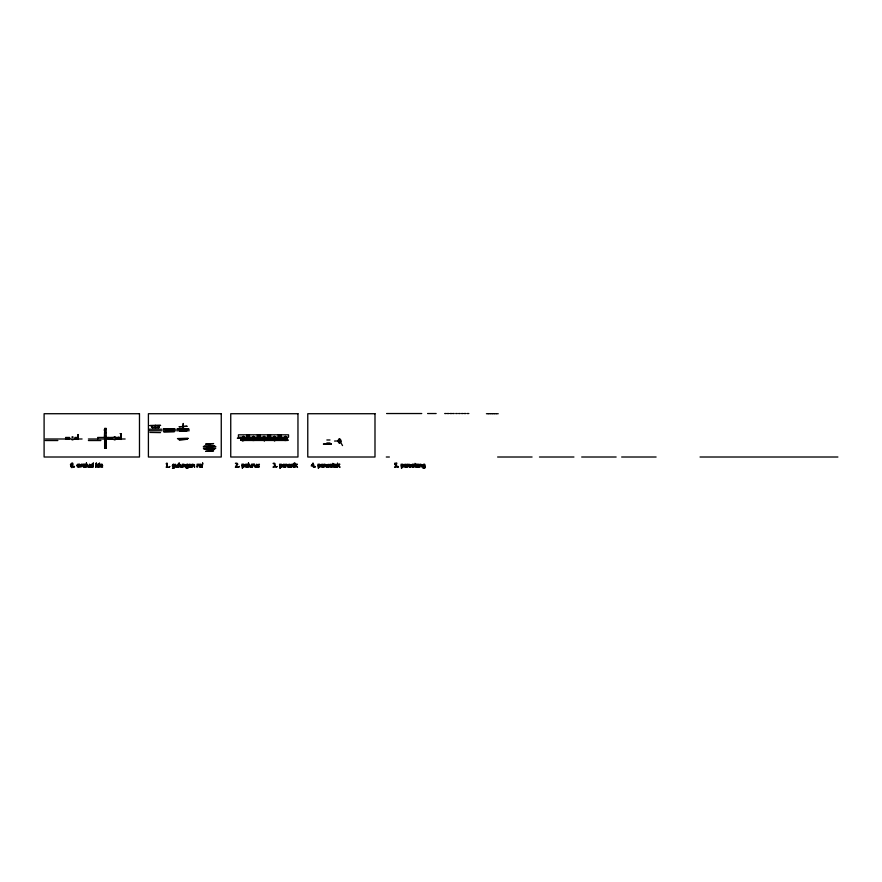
<?xml version="1.0" encoding="UTF-8"?>
<svg xmlns="http://www.w3.org/2000/svg" width="882" height="882" viewBox="0 0 882 882"><rect width="100%" height="100%" fill="white"/><g stroke="black" fill="none" stroke-linecap="round" stroke-linejoin="round"><path stroke-width="1.32" d="M104.484 429.126L104.418 430.526L104.682 429.126M339.967 440.857L339.173 442.003L340.628 441.452L339.316 440.846L339.923 441.154M105.664 440.857C104.561 438.927 105.553 449.919 105.763 448.089M342.525 445.575L339.868 440.956L334.532 441.044M386.581 413.537L421.75 413.537M427.583 413.537L436.16 413.537M444.682 413.537L446.391 413.537M447.251 413.537L448.971 413.537M449.996 413.537L451.716 413.537M452.565 413.537L454.285 413.537M455.652 413.537L457.372 413.537M458.574 413.537L460.294 413.537M461.484 413.537L463.204 413.537M464.23 413.537L465.95 413.537M467.151 413.537L468.871 413.537M486.412 413.724L488.121 413.724M488.297 413.724L490.017 413.724M490.392 413.724L492.101 413.724M492.41 413.724L494.129 413.724M494.471 413.724L496.191 413.724M496.533 413.724L498.242 413.724M152.167 427.461L159.058 427.461M104.638 428.365L106.193 428.365L106.193 437.45M149.124 429.214L161.649 429.214M163.027 429.214L175.54 429.214M176.753 429.214L189.266 429.214M149.124 430.758L161.649 430.758M163.027 430.758L175.54 430.758M176.753 430.758L189.266 430.758M166.059 430.89L172.949 430.89M179.785 430.89L186.675 430.89M242.969 436.37L243.63 436.37M253.09 436.37L253.751 436.37M263.718 436.37L264.391 436.37M274.015 436.37L274.677 436.37M285.062 436.37L285.735 436.37M279.296 436.711L278.944 437.715M71.773 437.108L72.434 437.108M72.622 437.108L73.283 437.108M113.965 437.108L114.627 437.108M114.825 437.108L115.487 437.108M270.939 437.207L288.535 437.207L288.535 434.815L238.438 434.815L238.438 437.207L270.52 437.207L270.52 434.815M120.845 437.45L97.681 437.45L97.681 438.993M241.249 437.715L245.361 437.715M246.045 437.715L250.157 437.715M251.37 437.715L255.482 437.715M256.684 437.715L260.796 437.715M262.009 437.715L266.121 437.715M267.147 437.715L271.259 437.715M272.306 437.715L276.408 437.715M277.61 437.715L281.722 437.715M283.354 437.715L287.466 437.715M241.249 438.056L245.361 438.056M246.045 438.056L250.157 438.056M251.37 438.056L255.482 438.056M256.684 438.056L260.796 438.056M262.009 438.056L266.121 438.056M267.147 438.056L271.259 438.056M272.306 438.056L276.408 438.056M277.61 438.056L281.722 438.056M283.354 438.056L287.466 438.056M246.806 438.233L237.335 438.233L246.806 438.575M249.518 438.233L257.632 438.233M260.333 438.233L267.103 438.233M271.16 438.233L277.929 438.233M280.63 438.233L286.044 438.233L280.63 438.575M241.701 438.398L244.909 438.398M246.497 438.398L249.628 438.398M251.998 438.398L254.953 438.398M257.312 438.398L260.267 438.398M262.638 438.398L265.592 438.398M268.007 438.398L270.807 438.398M272.759 438.398L275.956 438.398M278.062 438.398L281.27 438.398M283.839 438.398L286.76 438.398M249.518 438.575L257.632 438.575M260.333 438.575L267.103 438.575M271.16 438.575L277.929 438.575M77.208 438.828L76.514 438.993M120.272 438.828L119.5 438.993M241.249 438.751L245.361 438.751M246.045 438.751L250.157 438.751M251.37 438.751L255.482 438.751M256.684 438.751L260.796 438.751M262.009 438.751L266.121 438.751M267.147 438.751L271.259 438.751M272.306 438.751L276.408 438.751M277.61 438.751L281.722 438.751M283.354 438.751L287.466 438.751M45.346 438.993L82.081 438.993M88.398 438.993L125.145 438.993M338.975 438.993L339.019 442.996M339.923 438.993L339.923 442.996M105.785 439.192L104.473 438.905M241.249 439.093L245.361 439.093M246.045 439.093L250.157 439.093M251.37 439.093L255.482 439.093M256.684 439.093L260.796 439.093M262.009 439.093L266.121 439.093M267.147 439.093L271.259 439.093M272.306 439.093L276.408 439.093M277.61 439.093L281.722 439.093M283.354 439.093L287.466 439.093M65.885 439.335L66.547 439.335M67.087 439.335L67.749 439.335M68.454 439.335L69.116 439.335M74.893 439.258L76.778 438.993M104.947 439.28L105.785 439.379M108.431 439.335L109.092 439.335M109.633 439.335L110.294 439.335M111 439.335L111.661 439.335M117.945 439.258L119.842 438.993M339.019 439.335L339.89 439.335M104.947 439.479L105.785 439.479M242.572 439.445L244.016 439.445M252.693 439.445L254.137 439.445M263.332 439.445L264.776 439.445M273.629 439.445L275.063 439.445M284.677 439.445L286.121 439.445M339.041 439.512A1.577 1.577 0 0 1 341.113 441.276A1.577 1.577 0 0 1 338.556 442.202A1.577 1.577 0 0 1 339.041 439.512L339.923 439.423M71.773 439.688L72.434 439.688M72.622 439.688L73.283 439.688M113.965 439.688L114.627 439.688M114.825 439.688L115.487 439.688M241.106 439.953L287.609 439.953M105.267 440.063L105.377 440.008M240.554 440.118L288.171 440.118L240.808 440.294M326.847 439.986L329.989 439.986M241.106 440.46L287.609 440.46M45.346 440.537L57.859 440.537M88.398 440.537L100.912 440.537M104.881 440.923L105.994 440.923M338.975 442.566L339.923 442.566M326.847 442.962L329.989 442.962M328.027 443.745L329.471 443.867M331.378 443.977L323.385 444.087L331.301 443.977M328.777 444.197L327.828 443.867M203.334 446.546L215.858 446.546M203.334 448.089L215.858 448.089M213.268 448.387L206.377 448.221M386.294 457.008L389.381 457.008M497.613 457.008L532.078 457.008M539.475 457.008L573.939 457.008M581.679 457.008L616.143 457.008M621.645 457.008L656.109 457.008M700.043 457.008L837.9 457.008M396.547 465.023L396.602 466.986L394.541 467.151C398.388 466.335 394.761 465.575 394.706 463.226L396.944 463.226L395.235 463.7L395.235 464.792L396.128 464.814A1.136 1.136 0 0 1 396.724 465.189M286.121 437.715L286.121 436.711L284.677 436.711L284.677 437.715M286.055 440.294L286.121 438.938L284.677 438.938L284.677 439.953M286.121 440.46L284.677 440.46M285.757 436.711L285.757 437.715M285.757 438.938L285.757 439.953M285.04 436.711L285.04 437.715M285.04 438.938L285.04 439.953M280.994 434.815L280.994 437.207M280.377 439.093L278.944 439.093M278.326 434.815L278.326 437.207M275.063 437.715L275.063 436.711L273.629 436.711L273.629 437.715M275.063 439.953L275.063 438.938L273.629 438.938L273.629 439.953M275.063 440.46L273.629 440.46M274.71 436.711L274.71 437.715M274.71 438.938L274.71 440.967M273.982 436.711L273.982 437.715M273.982 438.938L273.982 439.953M269.914 439.093L268.47 439.093M268.47 436.711L268.47 437.715M267.863 434.815L267.863 437.207M264.776 437.715L264.776 436.711L263.332 436.711L263.332 437.715M264.776 439.953L264.776 438.938L263.332 438.938L263.332 439.953M264.776 440.46L263.332 440.46M264.413 436.711L264.413 437.715M264.413 438.938L264.413 440.967M263.696 436.711L263.696 437.715M263.696 438.938L263.696 439.953M260.058 434.815L260.058 437.207M259.451 439.093L258.007 439.093M257.401 434.815L257.401 437.207M254.137 437.715L254.137 436.711L252.693 436.711L252.693 437.715M254.137 439.953L254.137 438.938L252.693 438.938L252.693 439.953M254.137 440.46L252.693 440.46M253.773 436.711L253.773 437.715M253.773 438.938L253.773 439.953M253.057 436.711L253.057 437.715M253.057 438.938L253.057 439.953M249.419 434.815L249.419 437.207M248.812 439.093L247.379 439.093M247.379 436.711L247.379 437.715M246.762 434.815L246.762 437.207M244.016 437.715L244.016 436.711L242.572 436.711L242.572 437.715M244.016 439.953L244.016 438.938L242.572 438.938L242.572 439.953M244.016 440.46L242.572 440.967L242.55 440.118M243.653 436.711L243.653 437.715M243.653 438.938L243.653 439.953M242.936 436.711L242.936 437.715M242.936 438.938L242.936 439.953M209.872 443.591L209.872 451.308M209.497 443.591L209.497 451.308M186.675 429.005L186.675 431.066L179.785 431.066L179.796 429.005M186.4 429.005L186.378 431.066M186.168 429.005L186.168 431.066M185.893 429.005L185.893 431.066M182.971 429.005L182.971 431.066M180.071 429.005L180.071 431.066M172.949 429.005L172.949 431.066L166.059 431.066L166.059 429.005M172.674 429.005L172.663 431.066M172.442 429.005L172.442 431.066M172.166 429.005L172.166 431.066M169.531 428.828L169.531 431.066M169.19 428.828L169.19 431.066M166.345 429.005L166.345 431.066M160.535 432.61L149.896 432.434M159.058 425.576L159.058 427.627L152.167 427.627L152.167 425.576M158.771 425.576L158.76 427.627M158.551 425.576L158.551 427.627M158.275 425.576L158.275 427.627M155.629 425.4L155.629 427.627M155.287 425.4L155.287 427.627M152.443 425.576L152.443 427.627M117.945 437.45L117.945 439.335M112.102 437.45L112.102 438.993M110.294 438.993L109.611 438.993M108.166 437.45L108.166 438.993M106.193 438.993L106.193 448.089L104.638 448.089L104.638 438.993M105.994 448.089L105.994 439.721L104.881 439.721L104.881 448.089M105.123 440.923L105.123 448.089M77.781 438.993L77.781 437.45L74.893 437.45L74.893 439.335M69.568 438.993L69.568 437.45L65.621 437.45L65.621 438.993M67.76 438.993L67.076 438.993M70.483 464.671C72.423 473.866 74.97 457.923 70.483 464.671M71.045 464.461C71.266 471.032 73.834 461.121 71.045 464.461M327.465 465.52C327.233 467.537 331.092 466.732 327.773 467.273A1.18 1.18 0 0 1 327.145 466.754L327.321 464.594L329.251 464.406L327.465 465.52M174.735 466.953L174.206 468.254L172.464 468.331C176.543 467.504 170.039 467.019 173.214 464.186A1.367 1.367 0 0 1 174.217 464.373L174.735 466.953M188.494 466.953L187.965 468.254L186.223 468.331C190.303 467.504 183.809 467.019 186.973 464.186A1.367 1.367 0 0 1 187.987 464.373L188.494 466.953M425.3 466.953L424.76 468.254L423.018 468.331C427.097 467.504 420.604 467.019 423.768 464.186A1.367 1.367 0 0 1 424.782 464.373L425.3 466.953M244.49 465.608C244.92 467.901 241.602 466.49 242.44 468.353L241.922 464.164L243.84 464.186L244.49 465.608M282.141 465.696C282.571 467.978 279.263 466.567 280.09 468.43L279.583 464.241L281.501 464.263L282.141 465.696M320.519 465.696C320.949 467.978 317.63 466.567 318.468 468.43L317.95 464.241L319.868 464.263L320.519 465.696M403.647 465.696C404.077 467.978 400.759 466.567 401.597 468.43L401.078 464.241L402.997 464.263L403.647 465.696M85.378 465.685L85.003 466.887A1.213 1.213 0 0 1 84.308 467.273L82.853 466.633L83.018 464.494A1.224 1.224 0 0 1 83.724 464.097L84.308 464.097A1.202 1.202 0 0 1 85.003 464.494L85.378 465.685M201.603 465.773L201.239 466.964A1.213 1.213 0 0 1 200.534 467.361L199.078 466.721L199.255 464.582A1.224 1.224 0 0 1 199.949 464.186L200.534 464.186A1.202 1.202 0 0 1 201.239 464.582L201.603 465.773M414.364 465.773L413.989 466.964A1.213 1.213 0 0 1 413.294 467.361L411.839 466.721L412.004 464.582A1.224 1.224 0 0 1 412.71 464.186L413.294 464.186A1.202 1.202 0 0 1 413.989 464.582L414.364 465.773M419.281 465.773L418.906 466.964A1.213 1.213 0 0 1 418.211 467.361L416.756 466.721L416.932 464.582A1.224 1.224 0 0 1 417.627 464.186L418.211 464.186A1.202 1.202 0 0 1 418.906 464.582L419.281 465.773M76.932 465.354L77.528 467.052L79.49 467.03L77.451 465.994L79.545 465.74L79.027 464.263L77.748 464.186L76.932 465.354M96.954 465.332L97.406 467.074L99.49 467.217L99.49 462.962L98.982 464.285A1.389 1.389 0 0 0 97.968 464.097A1.202 1.202 0 0 0 97.318 464.505L96.954 465.332M100.052 465.354L100.647 467.052L102.61 467.03L100.57 465.994L102.665 465.74L102.147 464.263L100.868 464.186L100.052 465.354M244.843 465.354L245.439 467.063L247.401 467.041L245.35 465.994L247.456 465.751L246.938 464.263L245.659 464.186L244.843 465.354M282.494 465.431L283.1 467.14L285.051 467.118L283.012 466.082L285.107 465.828L284.588 464.351L283.309 464.274L282.494 465.431M320.861 465.431L321.467 467.14L323.429 467.118L321.379 466.082L323.485 465.828L322.966 464.351L321.687 464.274L320.861 465.431M329.537 465.431L330.133 467.14L332.095 467.118L330.044 466.082L332.15 465.828L331.632 464.351L330.353 464.274L329.537 465.431M404 465.431L404.595 467.14L406.558 467.118L404.507 466.082L406.613 465.828L406.095 464.351L404.816 464.274L404 465.431M274.886 466.049L272.957 467.14L275.074 467.008A1.268 1.268 0 0 0 275.416 466.358C274.379 465.079 276.342 462.455 273.067 463.392C275.471 463.822 273.552 464.715 274.886 466.049M90.162 464.825L91.816 466.413L90.129 467.03L91.43 467.273A1.169 1.169 0 0 0 92.037 467.008C92.169 465.068 89.699 464.836 92.224 464.307L90.162 464.825M257.379 464.825L259.032 466.413L257.346 467.041L258.647 467.273A1.169 1.169 0 0 0 259.253 467.019C259.385 465.068 256.916 464.836 259.451 464.307L257.379 464.825M83.228 465.167C83.614 469.908 86.149 462.719 83.228 465.167M199.464 465.255C199.839 469.996 202.375 462.796 199.464 465.255M412.214 465.255C412.589 469.996 415.124 462.796 412.214 465.255M417.131 465.255C417.517 469.996 420.053 462.796 417.131 465.255M243.961 465.674C244.116 467.559 241.216 466.843 242.44 464.913L243.575 464.638L243.961 465.674M281.612 465.751C281.777 467.636 278.866 466.931 280.09 465.001L281.226 464.726L281.612 465.751M319.99 465.751C320.144 467.636 317.233 466.931 318.468 465.001L319.604 464.726L319.99 465.751M403.118 465.751C403.272 467.636 400.373 466.931 401.597 465.001L402.732 464.726L403.118 465.751M97.516 465.2C97.88 469.753 100.096 462.664 97.516 465.2M189.068 466.126L189.597 467.317L191.46 467.306L191.284 464.538L189.277 464.307L190.953 465.288L189.068 466.126M288.579 466.126L289.12 467.317L290.983 467.306L290.795 464.538L288.8 464.307L290.465 465.288L288.579 466.126M334.366 466.126L334.906 467.317L336.77 467.306L336.582 464.538L334.587 464.307L336.251 465.288L334.366 466.126M172.751 465.255C173.159 469.588 175.298 462.818 172.751 465.255M186.521 465.255C186.929 469.588 189.068 462.818 186.521 465.255M423.316 465.255C423.724 469.588 425.863 462.818 423.316 465.255M237.688 464.186L235.847 466.754L237.853 467.217L235.34 467.217L237.126 464.208L235.428 463.304L236.982 463.138L237.688 464.186M116.038 438.663C117.052 440.151 116.667 436.358 116.038 438.663M118.265 438.001C119.291 439.578 118.827 435.642 118.265 438.001M120.294 433.624L121.154 433.856L120.294 433.624M119.82 438.001C120.834 439.611 120.448 435.642 119.82 438.001M189.597 466.17L190.38 466.887L190.953 465.696L189.597 466.17M289.109 466.17L289.891 466.887L290.465 465.696L289.109 466.17M334.895 466.17L335.678 466.887L336.251 465.696L334.895 466.17M77.506 465.001C79.446 466.876 79.093 463.248 77.506 465.001M100.625 465.001C102.566 466.876 102.213 463.248 100.625 465.001M245.417 465.012C247.357 466.887 247.004 463.259 245.417 465.012M283.067 465.09C285.007 466.964 284.654 463.337 283.067 465.09M321.445 465.09C323.385 466.964 323.033 463.337 321.445 465.09M330.111 465.09C332.051 466.964 331.698 463.337 330.111 465.09M404.573 465.09C406.514 466.964 406.161 463.337 404.573 465.09M166.952 463.215L166.114 463.778L166.852 464.153L166.852 466.887C164.118 467.328 170.072 467.35 167.382 466.887L166.952 463.215M81.938 464.164L81.111 466.523L79.711 464.164L80.857 467.217L81.938 464.164M247.842 435.146L248.437 436.193L247.842 435.146M258.47 435.146L259.076 436.193L258.47 435.146M268.944 435.146L269.539 436.193L268.944 435.146M279.407 435.146L280.002 436.193L279.407 435.146M312.978 463.866L311.6 465.464L312.978 465.464L312.978 463.866M313 463.226L311.181 465.905L312.978 465.905L313.507 467.306L313.992 465.464L313 463.226M296.727 464.241L295.525 465.542L295.007 463.039L295.007 467.306L295.724 465.828L297.543 467.306L296.109 465.52L297.377 464.241L296.727 464.241M339.217 464.241L338.004 465.542L337.497 463.039L337.497 467.306L338.214 465.828L340.033 467.306L338.6 465.52L339.857 464.241L339.217 464.241M409.513 464.461L407.131 464.241L407.131 467.306L408.355 464.649L409.391 467.306C407.98 464.053 412.081 463.91 410.604 467.306L411.056 464.77L409.513 464.461M197.777 464.979L197.072 467.306L197.072 464.241L198.693 464.263L197.777 464.979M253.09 464.891L252.384 467.217L252.384 464.164L254.005 464.175L253.09 464.891M292.405 464.979L291.699 467.306L291.699 464.241L293.32 464.263L292.405 464.979M183.765 464.406L183.015 464.241L183.015 467.306L184.327 464.649L185.418 467.306L185.275 464.627L183.765 464.406M192.926 464.406L192.188 464.241L192.188 467.306L193.5 464.649L194.591 467.306L194.448 464.627L192.926 464.406M286.374 464.406L285.636 464.241L285.636 467.306L286.937 464.649L288.039 467.306L287.896 464.627L286.374 464.406M324.752 464.406L324.003 464.241L324.003 467.306L325.315 464.649L326.406 467.306L326.263 464.627L324.752 464.406M420.56 464.406L419.81 464.241L419.81 467.306L421.122 464.649L422.213 467.306L422.07 464.627L420.56 464.406M89.06 466.876L87.329 466.865L87.164 464.164L88.266 466.81L89.567 464.164L89.567 467.217L89.06 466.876M177.348 466.964L175.617 466.953L175.463 464.241L176.554 466.898L177.866 464.241L177.866 467.306L177.348 466.964M181.758 466.964L180.027 466.953L179.862 464.241L180.964 466.898L182.276 464.241L182.276 467.306L181.758 466.964M251.127 466.887L249.397 466.876L249.231 464.164L250.334 466.821L251.646 464.164L251.646 467.217L251.127 466.887M256.276 466.887L254.545 466.876L254.38 464.164L255.482 466.821L256.794 464.164L256.794 467.217L256.276 466.887M334.135 466.81L333.286 466.721L333.22 464.671L334.168 464.241L332.701 463.37L332.768 466.81L334.168 466.81M416.359 466.81L415.565 466.798L415.433 464.671L416.381 464.241L414.926 463.37L414.981 466.81L416.381 466.81M139.477 413.724L44.1 413.724L44.1 457.008L139.477 457.008L139.477 413.724M221.261 413.724L148.408 413.724L148.408 457.008L221.261 457.008L221.261 413.724M297.962 413.724L230.742 413.724L230.742 457.008L297.962 457.008L297.962 413.724M374.993 413.724L307.774 413.724L307.774 457.008L374.993 457.008L374.993 413.724M183.28 423.514L182.905 431.232L183.28 423.514M160.535 425.4L149.896 425.576L160.535 425.4M186.951 426.26L179.233 426.778L186.951 426.26M105.675 428.873L105.112 429.214L105.675 428.873M174.438 428.828L163.787 429.005L174.438 428.828M188.164 428.828L177.514 429.005L188.164 428.828M104.682 429.016L104.506 437.759L104.682 429.016M174.438 431.574L163.787 431.75L174.438 431.574M105.675 432.819L105.112 433.161L105.675 432.819M78.101 434.539L77.925 439.457L78.101 434.539M121.154 434.539L120.988 439.457L121.154 434.539M105.675 436.248L105.112 436.59L105.675 436.248M188.164 438.442L177.514 438.608L188.164 438.442M186.951 439.302L179.233 439.809L186.951 439.302M213.543 443.591L205.826 444.098L213.543 443.591M214.745 446.16L204.106 446.325L214.745 446.16M214.745 448.905L204.106 449.07L214.745 448.905M213.543 450.79L205.826 451.308L213.543 450.79M86.436 462.962L85.918 467.217L86.436 462.962M93.382 463.116L92.797 463.645L93.382 463.116M96.414 463.116L95.829 463.645L96.414 463.116M179.134 463.039L178.616 467.306L179.134 463.039M202.662 463.039L202.143 467.306L202.662 463.039M248.504 462.962L247.985 467.217L248.504 462.962M294.29 463.193L293.695 463.734L294.29 463.193M93.349 464.164L92.831 467.217L93.349 464.164M96.381 464.164L95.862 467.217L96.381 464.164M294.246 464.241L293.739 467.306L294.246 464.241M74.474 466.435L73.812 467.217L74.474 466.435M169.73 466.523L169.079 467.306L169.73 466.523M239.276 466.446L238.625 467.217L239.276 466.446M276.926 466.523L276.275 467.306L276.926 466.523M315.304 466.523L314.654 467.306L315.304 466.523M398.432 466.523L397.782 467.306L398.432 466.523"/></g></svg>
